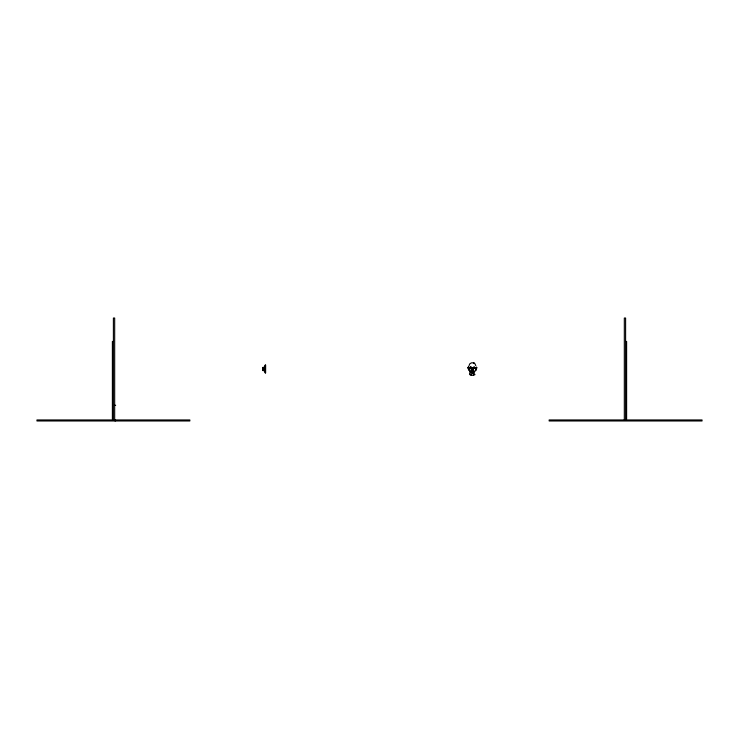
<?xml version="1.0" encoding="UTF-8"?>
<svg xmlns="http://www.w3.org/2000/svg" width="739" height="739" viewBox="0 0 739 739"><rect width="100%" height="100%" fill="white"/><g stroke="black" fill="none" stroke-linecap="round" stroke-linejoin="round"><path stroke-width="1.11" d="M476.175 368.816L475.805 370.045L476.424 367.237L475.667 369.98L476.581 367.375L476.6 368.484M476.147 367.56L475.657 370.008M472.11 370.276L471.537 369.509L472.166 368.955M472.267 367.976L472.267 368.973M475.971 367.708C475.898 368.216 476.553 366.572 476.295 368.336M472.055 371.117L471.177 371.218L471.186 370.581L471.362 371.957L473.44 371.957C474.761 369.99 470.817 370.202 470.817 371.403M472.009 370.581L471.953 370.027M469.2 370.063C467.039 360.918 470.161 374.387 468.156 367.505M468.526 368.059L468.554 367.274L468.785 367.985M476.073 367.652L476.175 369.278M475.953 369.324L476.018 370.073L476.637 367.514M476.637 367.671L476.461 368.955M468.738 368.53L468.258 367.301L468.563 369.703M468.655 367.505L468.702 368.428L468.166 367.514M472.156 369.703L471.87 369.583M469.025 369.112L468.997 368.937M473.985 371.403L473.616 370.581L473.376 371.652L471.454 371.634L473.099 371.763M476.618 367.449C475.74 369.491 475.75 368.632 476.369 368.216M468.923 368.724C467.695 367.948 469.404 371.505 469.006 368.789M468.637 369.888L468.184 367.449L468.951 369.306M476.452 368.364L476.156 369.371L475.934 368.937M475.999 368.622L475.731 369.583M472.101 371.338L473.2 371.652L471.325 371.384M471.63 369.5L471.658 369.98M468.461 367.394L468.508 369.343M468.628 368.816L468.6 367.736M472.951 371.68L471.667 371.237L473.625 371.218M468.729 368.198L468.738 369.223M476.572 367.394L476.249 369.167M476.045 367.754L475.962 367.92M473.865 367.459C473.034 369.361 476.092 366.609 473.015 367.902M469.034 365.639C469.33 361.768 475.473 361.768 475.768 365.639M474.678 374.073C476.932 375.236 467.685 376.502 469.69 373.066M476.322 367.403L476.119 368.105M468.868 368.937L468.692 368.964M472.849 370.027L472.637 369.629M470.549 367.2L469.671 367.976L470.586 367.532M474.179 367.551L474.66 367.856L473.376 367.763L475.131 367.976L474.262 367.2M473.015 370.054L472.637 368.955M473.976 373.555L473.44 375.098L473.366 374.47M473.043 369.869L472.831 369.796M470.17 367.865L472.092 367.874M471.824 371.329L473.237 371.209L471.27 371.033M264.95 365.833L264.239 366.913M263.925 367.588L265.227 365.907M474.632 367.865C472.581 367.431 475.565 367.569 474.235 368.373M475.353 370.673L474.743 371.606M470.207 367.763L471.399 367.763L469.745 367.68L471.972 368.077M473.985 372.668L474.475 372.05M471.547 367.883L469.782 368.17L470.567 368.373M474.142 367.634L473.256 367.893L475.131 367.976M472.831 368.077L474.41 367.68M472.304 369.749L472.831 369.583M472.554 370.193L472.646 369.906M114.887 420.103L115.607 420.103M115.607 420.824L114.887 420.824M470.281 367.791L471.491 367.819L470.919 367.643M474.595 367.976L475.02 368.17L473.44 367.994M471.029 369.676L471.565 369.352M472.018 367.569L472.784 367.569M470.549 368.077L471.454 368.013L470.771 368.198M473.708 373.056L472.563 373.334M471.122 368.068L471.362 367.994M469.727 367.126L471.316 367.117L470.798 367.015M469.801 368.161L470.337 368.04M470.133 367.948L470.928 367.422L471.935 367.948M473.099 371.588L472.406 371.615M473.487 367.098L474.466 367.006M473.57 370.849L471.242 370.849M472.498 371.218L473.57 371.218M472.646 372.835L473.191 372.853M113.4 341.473L112.383 341.473L112.383 419.955L36.95 419.955L36.95 420.971L189.849 420.971L189.849 419.955L113.4 419.955L113.4 318.029L114.674 318.029L114.674 419.955M625.6 341.473L626.617 341.473L626.617 419.955L702.05 419.955L702.05 420.971L549.151 420.971L549.151 419.955L625.6 419.955L625.6 318.029L624.326 318.029L624.326 419.955M114.693 405.268L115.672 405.268M472.711 367.874L473.228 367.883M473.145 371.92L472.591 371.902M473.145 368.114L473.81 368.308M471.815 373.297L471.343 373.167M470.623 372.909L469.487 371.227M265.227 372.068L263.925 370.387M264.202 371.006L264.95 372.142M470.826 372.668L469.828 371.292M468.581 367.865L468.683 368.355M471.112 374.285L471.51 375.107M469.394 370.692L469.598 371.264M470.872 374.303L471.122 375.07M472.563 369.158L472.526 367.736M265.624 364.937L265.624 373.047M265.227 364.937L265.227 373.047M263.925 367.366L263.925 370.608M262.798 367.366L262.798 370.608M262.631 367.532L262.631 370.442M265.227 367.209A1.829 0.942 -75.6 0 1 263.925 368.179M263.925 369.796A1.829 0.942 75.6 0 1 265.227 370.766M264.95 368.983C264.156 370.535 264.202 367.431 264.95 368.983M474.142 363.117L473.45 362.849L474.142 363.117"/></g></svg>
